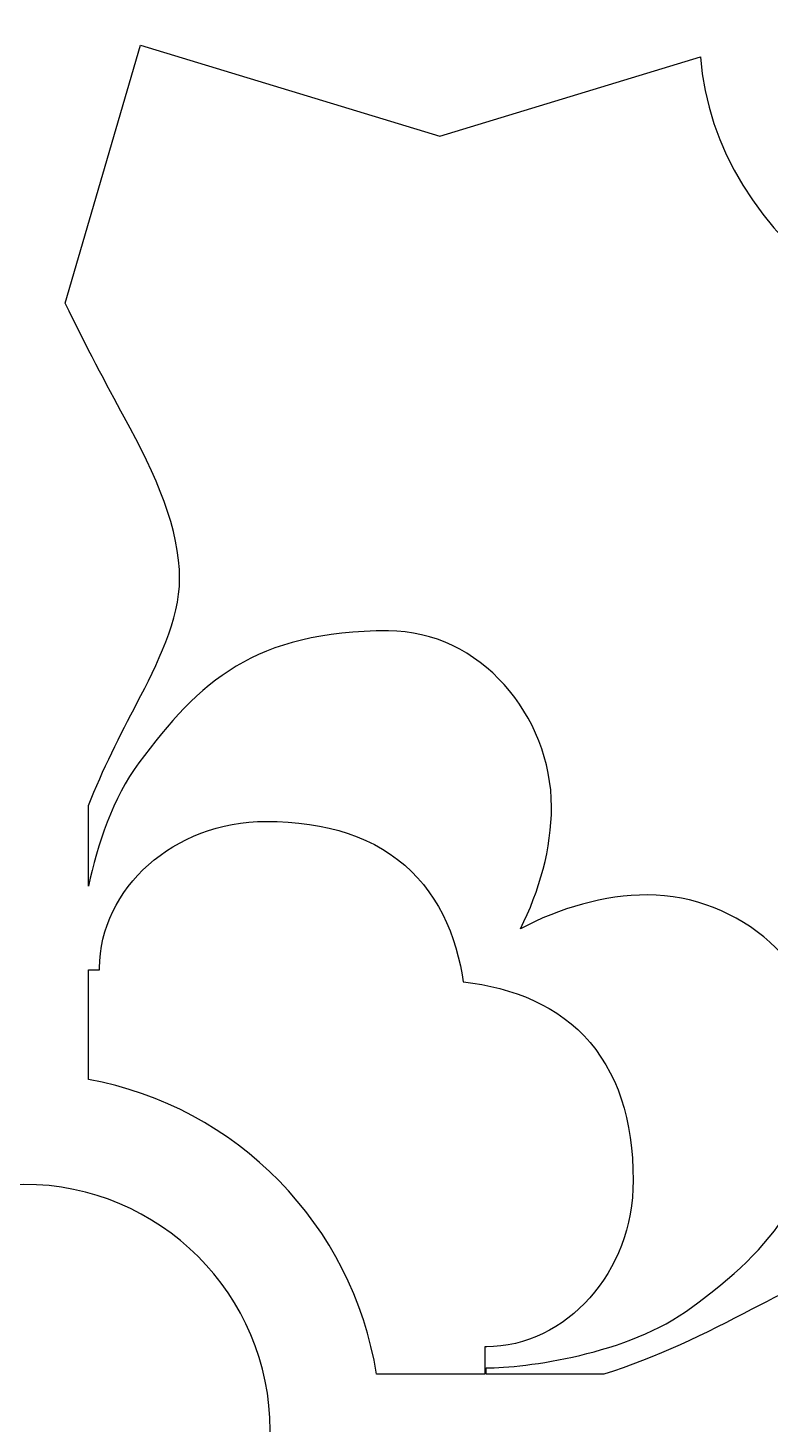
# Model space of a CAD drawing. Header units: centimetres. Extents: x 21.2 to 27, y -9 to 9.
# Drawn here: x 22.782 to 23.446, y -3.711 to -2.463 of the extents above; entities that cross this region are included whole.
import ezdxf

# ---------------------------------------------------------------- set-up
doc = ezdxf.new("R2010")
doc.units = ezdxf.units.CM
doc.header["$MEASUREMENT"] = 0
doc.layers.add('layer 1', color=7, linetype='Continuous')

msp = doc.modelspace()

# ---------------------------------------------------------------- linework, layer by layer
at = {"layer": 'layer 1', "color": 250}
for points, knots in [([(21.19047, -9.00019), (21.19047, -9.00019), (21.19047, -7.7491), (21.19047, -7.7491), (21.19047, -7.7491), (21.19047, -7.7491), (21.19047, -7.63661), (21.19047, -7.63661), (21.19047, -7.63661), (21.19047, -7.63661), (21.19047, -7.23319), (21.19047, -7.23319), (21.19047, -7.23319), (21.19047, -7.23319), (21.19047, -7.03897), (21.19047, -7.03897), (21.19047, -7.03897), (21.19047, -7.03897), (21.19047, -5.26695), (21.19047, -5.26695), (21.19047, -5.26695), (21.19047, -5.26695), (21.19047, -5.15446), (21.19047, -5.15446), (21.19047, -5.15446), (21.19047, -5.15446), (21.19047, -4.75104), (21.19047, -4.75104), (21.19047, -4.75104), (21.19047, -4.75104), (21.19047, -4.55682), (21.19047, -4.55682), (21.19047, -4.55682), (21.19047, -4.55682), (21.19047, -2.7848), (21.19047, -2.7848), (21.19047, -2.7848), (21.19047, -2.7848), (21.19047, -2.67231), (21.19047, -2.67231), (21.19047, -2.67231), (21.19047, -2.67231), (21.19047, -2.26889), (21.19047, -2.26889), (21.19047, -2.26889), (21.19047, -2.26889), (21.19047, -2.07467), (21.19047, -2.07467), (21.19047, -2.07467), (21.19047, -2.07467), (21.19047, -0.30265), (21.19047, -0.30265), (21.19047, -0.30265), (21.19047, -0.30265), (21.19047, -0.19016), (21.19047, -0.19016), (21.19047, -0.19016), (21.19047, -0.19016), (21.19047, 0.21326), (21.19047, 0.21326), (21.19047, 0.21326), (21.19047, 0.21326), (21.19047, 0.40748), (21.19047, 0.40748), (21.19047, 0.40748), (21.19047, 0.40748), (21.19047, 2.1795), (21.19047, 2.1795), (21.19047, 2.1795), (21.19047, 2.1795), (21.19047, 2.29199), (21.19047, 2.29199), (21.19047, 2.29199), (21.19047, 2.29199), (21.19047, 2.69541), (21.19047, 2.69541), (21.19047, 2.69541), (21.19047, 2.69541), (21.19047, 2.88963), (21.19047, 2.88963), (21.19047, 2.88963), (21.19047, 2.88963), (21.19047, 4.66165), (21.19047, 4.66165), (21.19047, 4.66165), (21.19047, 4.66165), (21.19047, 4.77414), (21.19047, 4.77414), (21.19047, 4.77414), (21.19047, 4.77414), (21.19047, 5.17756), (21.19047, 5.17756), (21.19047, 5.17756), (21.19047, 5.17756), (21.19047, 5.37178), (21.19047, 5.37178), (21.19047, 5.37178), (21.19047, 5.37178), (21.19047, 7.1438), (21.19047, 7.1438), (21.19047, 7.1438), (21.19047, 7.1438), (21.19047, 7.25629), (21.19047, 7.25629), (21.19047, 7.25629), (21.19047, 7.25629), (21.19047, 7.65971), (21.19047, 7.65971), (21.19047, 7.65971), (21.19047, 7.65971), (21.19047, 7.85393), (21.19047, 7.85393), (21.19047, 7.85393), (21.19047, 7.85393), (21.19047, 9.00077), (21.19047, 9.00077), (21.19047, 9.00077), (21.19047, 9.00077), (22.06369, 9.00077), (22.06369, 9.00077), (22.06369, 9.00077), (22.06369, 9.00077), (22.26069, 9.00077), (22.26069, 9.00077), (22.26069, 9.00077), (22.26069, 9.00077), (22.75317, 9.00077), (22.75317, 9.00077), (22.75317, 9.00077), (22.75317, 9.00077), (22.83643, 9.00077), (22.83643, 9.00077), (22.83643, 9.00077), (22.83643, 9.00077), (23.30109, 9.00077), (23.30109, 9.00077), (23.30109, 9.00077), (23.30109, 9.00077), (23.4937, 9.00077), (23.4937, 9.00077), (23.4937, 9.00077), (23.4937, 9.00077), (24.69645, 9.00077), (24.69645, 9.00077), (24.69645, 9.00077), (24.69645, 9.00077), (24.89344, 9.00077), (24.89344, 9.00077), (24.89344, 9.00077), (24.89344, 9.00077), (25.38592, 9.00077), (25.38592, 9.00077), (25.38592, 9.00077), (25.38592, 9.00077), (25.46919, 9.00077), (25.46919, 9.00077), (25.46919, 9.00077), (25.46919, 9.00077), (25.93384, 9.00077), (25.93384, 9.00077), (25.93384, 9.00077), (25.93384, 9.00077), (26.12645, 9.00077), (26.12645, 9.00077), (26.12645, 9.00077), (26.12645, 9.00077), (26.99977, 9.00077), (26.99977, 9.00077), (26.99977, 9.00077), (26.99977, 9.00077), (26.99977, 7.78696), (26.99977, 7.78696), (26.99977, 7.78696), (26.99977, 7.78696), (26.99977, 7.67444), (26.99977, 7.67444), (26.99977, 7.67444), (26.99977, 7.67444), (26.99977, 7.27121), (26.99977, 7.27121), (26.99977, 7.27121), (26.99977, 7.27121), (26.99977, 7.0909), (26.99977, 7.0909), (26.99977, 7.0909), (26.99977, 7.0909), (26.99977, 5.25821), (26.99977, 5.25821), (26.99977, 5.25821), (26.99977, 5.25821), (26.99977, 5.1457), (26.99977, 5.1457), (26.99977, 5.1457), (26.99977, 5.1457), (26.99977, 4.74247), (26.99977, 4.74247), (26.99977, 4.74247), (26.99977, 4.74247), (26.99977, 4.56216), (26.99977, 4.56216), (26.99977, 4.56216), (26.99977, 4.56216), (26.99977, 2.79003), (26.99977, 2.79003), (26.99977, 2.79003), (26.99977, 2.79003), (26.99977, 2.67751), (26.99977, 2.67751), (26.99977, 2.67751), (26.99977, 2.67751), (26.99977, 2.27429), (26.99977, 2.27429), (26.99977, 2.27429), (26.99977, 2.27429), (26.99977, 2.09398), (26.99977, 2.09398), (26.99977, 2.09398), (26.99977, 2.09398), (26.99977, 0.32184), (26.99977, 0.32184), (26.99977, 0.32184), (26.99977, 0.32184), (26.99977, 0.20933), (26.99977, 0.20933), (26.99977, 0.20933), (26.99977, 0.20933), (26.99977, -0.1939), (26.99977, -0.1939), (26.99977, -0.1939), (26.99977, -0.1939), (26.99977, -0.37421), (26.99977, -0.37421), (26.99977, -0.37421), (26.99977, -0.37421), (26.99977, -2.14634), (26.99977, -2.14634), (26.99977, -2.14634), (26.99977, -2.14634), (26.99977, -2.25886), (26.99977, -2.25886), (26.99977, -2.25886), (26.99977, -2.25886), (26.99977, -2.66208), (26.99977, -2.66208), (26.99977, -2.66208), (26.99977, -2.66208), (26.99977, -2.84239), (26.99977, -2.84239), (26.99977, -2.84239), (26.99977, -2.84239), (26.99977, -4.61452), (26.99977, -4.61452), (26.99977, -4.61452), (26.99977, -4.61452), (26.99977, -4.72704), (26.99977, -4.72704), (26.99977, -4.72704), (26.99977, -4.72704), (26.99977, -5.13027), (26.99977, -5.13027), (26.99977, -5.13027), (26.99977, -5.13027), (26.99977, -5.31058), (26.99977, -5.31058), (26.99977, -5.31058), (26.99977, -5.31058), (26.99977, -7.08271), (26.99977, -7.08271), (26.99977, -7.08271), (26.99977, -7.08271), (26.99977, -7.19522), (26.99977, -7.19522), (26.99977, -7.19522), (26.99977, -7.19522), (26.99977, -7.59845), (26.99977, -7.59845), (26.99977, -7.59845), (26.99977, -7.59845), (26.99977, -7.77876), (26.99977, -7.77876), (26.99977, -7.77876), (26.99977, -7.77876), (26.99977, -9.00019), (26.99977, -9.00019), (26.99977, -9.00019), (26.99977, -9.00019), (26.12655, -9.00019), (26.12655, -9.00019), (26.12655, -9.00019), (26.12655, -9.00019), (25.92852, -9.00019), (25.92852, -9.00019), (25.92852, -9.00019), (25.92852, -9.00019), (25.46919, -9.00019), (25.46919, -9.00019), (25.46919, -9.00019), (25.46919, -9.00019), (25.38592, -9.00019), (25.38592, -9.00019), (25.38592, -9.00019), (25.38592, -9.00019), (24.89003, -9.00019), (24.89003, -9.00019), (24.89003, -9.00019), (24.89003, -9.00019), (24.69651, -9.00019), (24.69651, -9.00019), (24.69651, -9.00019), (24.69651, -9.00019), (23.4938, -9.00019), (23.4938, -9.00019), (23.4938, -9.00019), (23.4938, -9.00019), (23.29577, -9.00019), (23.29577, -9.00019), (23.29577, -9.00019), (23.29577, -9.00019), (22.83643, -9.00019), (22.83643, -9.00019), (22.83643, -9.00019), (22.83643, -9.00019), (22.75317, -9.00019), (22.75317, -9.00019), (22.75317, -9.00019), (22.75317, -9.00019), (22.25728, -9.00019), (22.25728, -9.00019), (22.25728, -9.00019), (22.25728, -9.00019), (22.06376, -9.00019), (22.06376, -9.00019), (22.06376, -9.00019), (22.06376, -9.00019), (21.19047, -9.00019), (21.19047, -9.00019)], [0, 0, 0, 0, 0.0117647, 0.0117647, 0.0117647, 0.0117647, 0.0235294, 0.0235294, 0.0235294, 0.0235294, 0.0352941, 0.0352941, 0.0352941, 0.0352941, 0.0470588, 0.0470588, 0.0470588, 0.0470588, 0.0588235, 0.0588235, 0.0588235, 0.0588235, 0.0705882, 0.0705882, 0.0705882, 0.0705882, 0.0823529, 0.0823529, 0.0823529, 0.0823529, 0.0941176, 0.0941176, 0.0941176, 0.0941176, 0.1058824, 0.1058824, 0.1058824, 0.1058824, 0.1176471, 0.1176471, 0.1176471, 0.1176471, 0.1294118, 0.1294118, 0.1294118, 0.1294118, 0.1411765, 0.1411765, 0.1411765, 0.1411765, 0.1529412, 0.1529412, 0.1529412, 0.1529412, 0.1647059, 0.1647059, 0.1647059, 0.1647059, 0.1764706, 0.1764706, 0.1764706, 0.1764706, 0.1882353, 0.1882353, 0.1882353, 0.1882353, 0.2, 0.2, 0.2, 0.2, 0.2117647, 0.2117647, 0.2117647, 0.2117647, 0.2235294, 0.2235294, 0.2235294, 0.2235294, 0.2352941, 0.2352941, 0.2352941, 0.2352941, 0.2470588, 0.2470588, 0.2470588, 0.2470588, 0.2588235, 0.2588235, 0.2588235, 0.2588235, 0.2705882, 0.2705882, 0.2705882, 0.2705882, 0.2823529, 0.2823529, 0.2823529, 0.2823529, 0.2941176, 0.2941176, 0.2941176, 0.2941176, 0.3058824, 0.3058824, 0.3058824, 0.3058824, 0.3176471, 0.3176471, 0.3176471, 0.3176471, 0.3294118, 0.3294118, 0.3294118, 0.3294118, 0.3411765, 0.3411765, 0.3411765, 0.3411765, 0.3529412, 0.3529412, 0.3529412, 0.3529412, 0.3647059, 0.3647059, 0.3647059, 0.3647059, 0.3764706, 0.3764706, 0.3764706, 0.3764706, 0.3882353, 0.3882353, 0.3882353, 0.3882353, 0.4, 0.4, 0.4, 0.4, 0.4117647, 0.4117647, 0.4117647, 0.4117647, 0.4235294, 0.4235294, 0.4235294, 0.4235294, 0.4352941, 0.4352941, 0.4352941, 0.4352941, 0.4470588, 0.4470588, 0.4470588, 0.4470588, 0.4588235, 0.4588235, 0.4588235, 0.4588235, 0.4705882, 0.4705882, 0.4705882, 0.4705882, 0.4823529, 0.4823529, 0.4823529, 0.4823529, 0.4941176, 0.4941176, 0.4941176, 0.4941176, 0.5058824, 0.5058824, 0.5058824, 0.5058824, 0.5176471, 0.5176471, 0.5176471, 0.5176471, 0.5294118, 0.5294118, 0.5294118, 0.5294118, 0.5411765, 0.5411765, 0.5411765, 0.5411765, 0.5529412, 0.5529412, 0.5529412, 0.5529412, 0.5647059, 0.5647059, 0.5647059, 0.5647059, 0.5764706, 0.5764706, 0.5764706, 0.5764706, 0.5882353, 0.5882353, 0.5882353, 0.5882353, 0.6, 0.6, 0.6, 0.6, 0.6117647, 0.6117647, 0.6117647, 0.6117647, 0.6235294, 0.6235294, 0.6235294, 0.6235294, 0.6352941, 0.6352941, 0.6352941, 0.6352941, 0.6470588, 0.6470588, 0.6470588, 0.6470588, 0.6588235, 0.6588235, 0.6588235, 0.6588235, 0.6705882, 0.6705882, 0.6705882, 0.6705882, 0.6823529, 0.6823529, 0.6823529, 0.6823529, 0.6941176, 0.6941176, 0.6941176, 0.6941176, 0.7058824, 0.7058824, 0.7058824, 0.7058824, 0.7176471, 0.7176471, 0.7176471, 0.7176471, 0.7294118, 0.7294118, 0.7294118, 0.7294118, 0.7411765, 0.7411765, 0.7411765, 0.7411765, 0.7529412, 0.7529412, 0.7529412, 0.7529412, 0.7647059, 0.7647059, 0.7647059, 0.7647059, 0.7764706, 0.7764706, 0.7764706, 0.7764706, 0.7882353, 0.7882353, 0.7882353, 0.7882353, 0.8, 0.8, 0.8, 0.8, 0.8117647, 0.8117647, 0.8117647, 0.8117647, 0.8235294, 0.8235294, 0.8235294, 0.8235294, 0.8352941, 0.8352941, 0.8352941, 0.8352941, 0.8470588, 0.8470588, 0.8470588, 0.8470588, 0.8588235, 0.8588235, 0.8588235, 0.8588235, 0.8705882, 0.8705882, 0.8705882, 0.8705882, 0.8823529, 0.8823529, 0.8823529, 0.8823529, 0.8941176, 0.8941176, 0.8941176, 0.8941176, 0.9058824, 0.9058824, 0.9058824, 0.9058824, 0.9176471, 0.9176471, 0.9176471, 0.9176471, 0.9294118, 0.9294118, 0.9294118, 0.9294118, 0.9411765, 0.9411765, 0.9411765, 0.9411765, 0.9529412, 0.9529412, 0.9529412, 0.9529412, 0.9647059, 0.9647059, 0.9647059, 0.9647059, 0.9764706, 0.9764706, 0.9764706, 0.9764706, 1, 1, 1, 1]), ([(23.81471, -3.6866), (23.81471, -3.6866), (24.05313, -3.61692), (24.05313, -3.61692), (24.05313, -3.61692), (24.05313, -3.61692), (24.05313, -3.16948), (24.05313, -3.16948), (24.05313, -3.16948), (23.90784, -3.14011), (23.79538, -2.98063), (23.7876, -2.78497), (23.7876, -2.78497), (23.57159, -2.78247), (23.39594, -2.65248), (23.38362, -2.48904), (23.38362, -2.48904), (23.38362, -2.48904), (23.15074, -2.5599), (23.15074, -2.5599), (23.15074, -2.5599), (23.15074, -2.5599), (22.88314, -2.47847), (22.88314, -2.47847), (22.88314, -2.47847), (22.88314, -2.47847), (22.81565, -2.7094), (22.81565, -2.7094), (22.81565, -2.7094), (22.83401, -2.74683), (22.85301, -2.78287), (22.86842, -2.81124), (22.86842, -2.81124), (22.89759, -2.86371), (22.91799, -2.91182), (22.91799, -2.95557), (22.91799, -2.95557), (22.91799, -2.99203), (22.89759, -3.03286), (22.88008, -3.0664), (22.88008, -3.0664), (22.86468, -3.0954), (22.84929, -3.12633), (22.83643, -3.15839), (22.83643, -3.15839), (22.83643, -3.15839), (22.83643, -3.23049), (22.83643, -3.23049), (22.83643, -3.23049), (22.84433, -3.19336), (22.85832, -3.15157), (22.88155, -3.12034), (22.88155, -3.12034), (22.93549, -3.04743), (22.98505, -3.00224), (23.10464, -3.00224), (23.10464, -3.00224), (23.18629, -3.00224), (23.25043, -3.07804), (23.25043, -3.15971), (23.25043, -3.15971), (23.25043, -3.19666), (23.23968, -3.23481), (23.22264, -3.26861), (23.22264, -3.26861), (23.2576, -3.25014), (23.29762, -3.23833), (23.33633, -3.23833), (23.33633, -3.23833), (23.41801, -3.23833), (23.49381, -3.30247), (23.49381, -3.38413), (23.49381, -3.38413), (23.49381, -3.50371), (23.44862, -3.55327), (23.37571, -3.60721), (23.37571, -3.60721), (23.31886, -3.6495), (23.22699, -3.66117), (23.19199, -3.66117), (23.19199, -3.66117), (23.19199, -3.66117), (23.19199, -3.66684), (23.19199, -3.66684), (23.19199, -3.66684), (23.19199, -3.66684), (23.29714, -3.66684), (23.29714, -3.66684), (23.29714, -3.66684), (23.34369, -3.65225), (23.3886, -3.63046), (23.42965, -3.60867), (23.42965, -3.60867), (23.46319, -3.59117), (23.50402, -3.57077), (23.54048, -3.57077), (23.54048, -3.57077), (23.58423, -3.57077), (23.63234, -3.59117), (23.68481, -3.62035), (23.68481, -3.62035), (23.72023, -3.63957), (23.76759, -3.66442), (23.81471, -3.6866)], [0, 0, 0, 0, 0.037037, 0.037037, 0.037037, 0.037037, 0.0740741, 0.0740741, 0.0740741, 0.0740741, 0.1111111, 0.1111111, 0.1111111, 0.1111111, 0.1481481, 0.1481481, 0.1481481, 0.1481481, 0.1851852, 0.1851852, 0.1851852, 0.1851852, 0.2222222, 0.2222222, 0.2222222, 0.2222222, 0.2592593, 0.2592593, 0.2592593, 0.2592593, 0.2962963, 0.2962963, 0.2962963, 0.2962963, 0.3333333, 0.3333333, 0.3333333, 0.3333333, 0.3703704, 0.3703704, 0.3703704, 0.3703704, 0.4074074, 0.4074074, 0.4074074, 0.4074074, 0.4444444, 0.4444444, 0.4444444, 0.4444444, 0.4814815, 0.4814815, 0.4814815, 0.4814815, 0.5185185, 0.5185185, 0.5185185, 0.5185185, 0.5555556, 0.5555556, 0.5555556, 0.5555556, 0.5925926, 0.5925926, 0.5925926, 0.5925926, 0.6296296, 0.6296296, 0.6296296, 0.6296296, 0.6666667, 0.6666667, 0.6666667, 0.6666667, 0.7037037, 0.7037037, 0.7037037, 0.7037037, 0.7407407, 0.7407407, 0.7407407, 0.7407407, 0.7777778, 0.7777778, 0.7777778, 0.7777778, 0.8148148, 0.8148148, 0.8148148, 0.8148148, 0.8518519, 0.8518519, 0.8518519, 0.8518519, 0.8888889, 0.8888889, 0.8888889, 0.8888889, 0.9259259, 0.9259259, 0.9259259, 0.9259259, 1, 1, 1, 1]), ([(22.83643, -3.30533), (22.83643, -3.30533), (22.83643, -3.40328), (22.83643, -3.40328), (22.83643, -3.40328), (22.96887, -3.42747), (23.07278, -3.53339), (23.09399, -3.66684), (23.09399, -3.66684), (23.09399, -3.66684), (23.19071, -3.66684), (23.19071, -3.66684), (23.19071, -3.66684), (23.19071, -3.66684), (23.19071, -3.64238), (23.19071, -3.64238), (23.19071, -3.64238), (23.19071, -3.64238), (23.19249, -3.64238), (23.19249, -3.64238), (23.19249, -3.64238), (23.19249, -3.64238), (23.19865, -3.64219), (23.19865, -3.64219), (23.19865, -3.64219), (23.19865, -3.64219), (23.20526, -3.6416), (23.20526, -3.6416), (23.20526, -3.6416), (23.20526, -3.6416), (23.2118, -3.64062), (23.2118, -3.64062), (23.2118, -3.64062), (23.2118, -3.64062), (23.21824, -3.63927), (23.21824, -3.63927), (23.21824, -3.63927), (23.21824, -3.63927), (23.22458, -3.63758), (23.22458, -3.63758), (23.22458, -3.63758), (23.22458, -3.63758), (23.23081, -3.63553), (23.23081, -3.63553), (23.23081, -3.63553), (23.23081, -3.63553), (23.2369, -3.63315), (23.2369, -3.63315), (23.2369, -3.63315), (23.2369, -3.63315), (23.24286, -3.63046), (23.24286, -3.63046), (23.24286, -3.63046), (23.24286, -3.63046), (23.24866, -3.62746), (23.24866, -3.62746), (23.24866, -3.62746), (23.24866, -3.62746), (23.25433, -3.62416), (23.25433, -3.62416), (23.25433, -3.62416), (23.25433, -3.62416), (23.25982, -3.62058), (23.25982, -3.62058), (23.25982, -3.62058), (23.25982, -3.62058), (23.26514, -3.61672), (23.26514, -3.61672), (23.26514, -3.61672), (23.26514, -3.61672), (23.27028, -3.61259), (23.27028, -3.61259), (23.27028, -3.61259), (23.27028, -3.61259), (23.27524, -3.60821), (23.27524, -3.60821), (23.27524, -3.60821), (23.27524, -3.60821), (23.28001, -3.60357), (23.28001, -3.60357), (23.28001, -3.60357), (23.28001, -3.60357), (23.28458, -3.59869), (23.28458, -3.59869), (23.28458, -3.59869), (23.28458, -3.59869), (23.28894, -3.59357), (23.28894, -3.59357), (23.28894, -3.59357), (23.28894, -3.59357), (23.29308, -3.58823), (23.29308, -3.58823), (23.29308, -3.58823), (23.29308, -3.58823), (23.297, -3.58266), (23.297, -3.58266), (23.297, -3.58266), (23.297, -3.58266), (23.30069, -3.57688), (23.30069, -3.57688), (23.30069, -3.57688), (23.30069, -3.57688), (23.30413, -3.57089), (23.30413, -3.57089), (23.30413, -3.57089), (23.30413, -3.57089), (23.30732, -3.5647), (23.30732, -3.5647), (23.30732, -3.5647), (23.30732, -3.5647), (23.31026, -3.55831), (23.31026, -3.55831), (23.31026, -3.55831), (23.31026, -3.55831), (23.31292, -3.55174), (23.31292, -3.55174), (23.31292, -3.55174), (23.31292, -3.55174), (23.31531, -3.54499), (23.31531, -3.54499), (23.31531, -3.54499), (23.31531, -3.54499), (23.3174, -3.53807), (23.3174, -3.53807), (23.3174, -3.53807), (23.3174, -3.53807), (23.3192, -3.53099), (23.3192, -3.53099), (23.3192, -3.53099), (23.3192, -3.53099), (23.32069, -3.52376), (23.32069, -3.52376), (23.32069, -3.52376), (23.32069, -3.52376), (23.32186, -3.51638), (23.32186, -3.51638), (23.32186, -3.51638), (23.32186, -3.51638), (23.32271, -3.50888), (23.32271, -3.50888), (23.32271, -3.50888), (23.32271, -3.50888), (23.32323, -3.50125), (23.32323, -3.50125), (23.32323, -3.50125), (23.32323, -3.50125), (23.3234, -3.49361), (23.3234, -3.49361), (23.3234, -3.49361), (23.3234, -3.49361), (23.32324, -3.48353), (23.32324, -3.48353), (23.32324, -3.48353), (23.32324, -3.48353), (23.32275, -3.47382), (23.32275, -3.47382), (23.32275, -3.47382), (23.32275, -3.47382), (23.32194, -3.46435), (23.32194, -3.46435), (23.32194, -3.46435), (23.32194, -3.46435), (23.3208, -3.45513), (23.3208, -3.45513), (23.3208, -3.45513), (23.3208, -3.45513), (23.31931, -3.44614), (23.31931, -3.44614), (23.31931, -3.44614), (23.31931, -3.44614), (23.31749, -3.4374), (23.31749, -3.4374), (23.31749, -3.4374), (23.31749, -3.4374), (23.31531, -3.4289), (23.31531, -3.4289), (23.31531, -3.4289), (23.31531, -3.4289), (23.31278, -3.42063), (23.31278, -3.42063), (23.31278, -3.42063), (23.31278, -3.42063), (23.30989, -3.41261), (23.30989, -3.41261), (23.30989, -3.41261), (23.30989, -3.41261), (23.30663, -3.40486), (23.30663, -3.40486), (23.30663, -3.40486), (23.30663, -3.40486), (23.30301, -3.39737), (23.30301, -3.39737), (23.30301, -3.39737), (23.30301, -3.39737), (23.29903, -3.39016), (23.29903, -3.39016), (23.29903, -3.39016), (23.29903, -3.39016), (23.29467, -3.38324), (23.29467, -3.38324), (23.29467, -3.38324), (23.29467, -3.38324), (23.28997, -3.37664), (23.28997, -3.37664), (23.28997, -3.37664), (23.28997, -3.37664), (23.28493, -3.37035), (23.28493, -3.37035), (23.28493, -3.37035), (23.28493, -3.37035), (23.27956, -3.3644), (23.27956, -3.3644), (23.27956, -3.3644), (23.27956, -3.3644), (23.27387, -3.3588), (23.27387, -3.3588), (23.27387, -3.3588), (23.27387, -3.3588), (23.2679, -3.35355), (23.2679, -3.35355), (23.2679, -3.35355), (23.2679, -3.35355), (23.26166, -3.34867), (23.26166, -3.34867), (23.26166, -3.34867), (23.26166, -3.34867), (23.25517, -3.34415), (23.25517, -3.34415), (23.25517, -3.34415), (23.25517, -3.34415), (23.24845, -3.33998), (23.24845, -3.33998), (23.24845, -3.33998), (23.24845, -3.33998), (23.24152, -3.33617), (23.24152, -3.33617), (23.24152, -3.33617), (23.24152, -3.33617), (23.2344, -3.33271), (23.2344, -3.33271), (23.2344, -3.33271), (23.2344, -3.33271), (23.22709, -3.32957), (23.22709, -3.32957), (23.22709, -3.32957), (23.22709, -3.32957), (23.21962, -3.32677), (23.21962, -3.32677), (23.21962, -3.32677), (23.21962, -3.32677), (23.212, -3.32428), (23.212, -3.32428), (23.212, -3.32428), (23.212, -3.32428), (23.20423, -3.32209), (23.20423, -3.32209), (23.20423, -3.32209), (23.20423, -3.32209), (23.19632, -3.32018), (23.19632, -3.32018), (23.19632, -3.32018), (23.19632, -3.32018), (23.18827, -3.31855), (23.18827, -3.31855), (23.18827, -3.31855), (23.18827, -3.31855), (23.18009, -3.31719), (23.18009, -3.31719), (23.18009, -3.31719), (23.18009, -3.31719), (23.17178, -3.31608), (23.17178, -3.31608), (23.17178, -3.31608), (23.17178, -3.31608), (23.17154, -3.31606), (23.17154, -3.31606), (23.17154, -3.31606), (23.17154, -3.31606), (23.17055, -3.30979), (23.17055, -3.30979), (23.17055, -3.30979), (23.17055, -3.30979), (23.16897, -3.30164), (23.16897, -3.30164), (23.16897, -3.30164), (23.16897, -3.30164), (23.16712, -3.29363), (23.16712, -3.29363), (23.16712, -3.29363), (23.16712, -3.29363), (23.16498, -3.28576), (23.16498, -3.28576), (23.16498, -3.28576), (23.16498, -3.28576), (23.16253, -3.27805), (23.16253, -3.27805), (23.16253, -3.27805), (23.16253, -3.27805), (23.15977, -3.27048), (23.15977, -3.27048), (23.15977, -3.27048), (23.15977, -3.27048), (23.15668, -3.26308), (23.15668, -3.26308), (23.15668, -3.26308), (23.15668, -3.26308), (23.15325, -3.25586), (23.15325, -3.25586), (23.15325, -3.25586), (23.15325, -3.25586), (23.14948, -3.24883), (23.14948, -3.24883), (23.14948, -3.24883), (23.14948, -3.24883), (23.14534, -3.24201), (23.14534, -3.24201), (23.14534, -3.24201), (23.14534, -3.24201), (23.14084, -3.23543), (23.14084, -3.23543), (23.14084, -3.23543), (23.14084, -3.23543), (23.13598, -3.22909), (23.13598, -3.22909), (23.13598, -3.22909), (23.13598, -3.22909), (23.13074, -3.22303), (23.13074, -3.22303), (23.13074, -3.22303), (23.13074, -3.22303), (23.12514, -3.21725), (23.12514, -3.21725), (23.12514, -3.21725), (23.12514, -3.21725), (23.11918, -3.21179), (23.11918, -3.21179), (23.11918, -3.21179), (23.11918, -3.21179), (23.11289, -3.20666), (23.11289, -3.20666), (23.11289, -3.20666), (23.11289, -3.20666), (23.10627, -3.20188), (23.10627, -3.20188), (23.10627, -3.20188), (23.10627, -3.20188), (23.09932, -3.19746), (23.09932, -3.19746), (23.09932, -3.19746), (23.09932, -3.19746), (23.09208, -3.1934), (23.09208, -3.1934), (23.09208, -3.1934), (23.09208, -3.1934), (23.08455, -3.18971), (23.08455, -3.18971), (23.08455, -3.18971), (23.08455, -3.18971), (23.07675, -3.1864), (23.07675, -3.1864), (23.07675, -3.1864), (23.07675, -3.1864), (23.06869, -3.18346), (23.06869, -3.18346), (23.06869, -3.18346), (23.06869, -3.18346), (23.06037, -3.18088), (23.06037, -3.18088), (23.06037, -3.18088), (23.06037, -3.18088), (23.05181, -3.17866), (23.05181, -3.17866), (23.05181, -3.17866), (23.05181, -3.17866), (23.043, -3.17681), (23.043, -3.17681), (23.043, -3.17681), (23.043, -3.17681), (23.03395, -3.1753), (23.03395, -3.1753), (23.03395, -3.1753), (23.03395, -3.1753), (23.02465, -3.17413), (23.02465, -3.17413), (23.02465, -3.17413), (23.02465, -3.17413), (23.01511, -3.17331), (23.01511, -3.17331), (23.01511, -3.17331), (23.01511, -3.17331), (23.00532, -3.17281), (23.00532, -3.17281), (23.00532, -3.17281), (23.00532, -3.17281), (22.99516, -3.17265), (22.99516, -3.17265), (22.99516, -3.17265), (22.99516, -3.17265), (22.98751, -3.17282), (22.98751, -3.17282), (22.98751, -3.17282), (22.98751, -3.17282), (22.97989, -3.17334), (22.97989, -3.17334), (22.97989, -3.17334), (22.97989, -3.17334), (22.97238, -3.17418), (22.97238, -3.17418), (22.97238, -3.17418), (22.97238, -3.17418), (22.965, -3.17536), (22.965, -3.17536), (22.965, -3.17536), (22.965, -3.17536), (22.95777, -3.17685), (22.95777, -3.17685), (22.95777, -3.17685), (22.95777, -3.17685), (22.95069, -3.17865), (22.95069, -3.17865), (22.95069, -3.17865), (22.95069, -3.17865), (22.94377, -3.18074), (22.94377, -3.18074), (22.94377, -3.18074), (22.94377, -3.18074), (22.93702, -3.18313), (22.93702, -3.18313), (22.93702, -3.18313), (22.93702, -3.18313), (22.93045, -3.18579), (22.93045, -3.18579), (22.93045, -3.18579), (22.93045, -3.18579), (22.92406, -3.18873), (22.92406, -3.18873), (22.92406, -3.18873), (22.92406, -3.18873), (22.91788, -3.19192), (22.91788, -3.19192), (22.91788, -3.19192), (22.91788, -3.19192), (22.91188, -3.19536), (22.91188, -3.19536), (22.91188, -3.19536), (22.91188, -3.19536), (22.9061, -3.19905), (22.9061, -3.19905), (22.9061, -3.19905), (22.9061, -3.19905), (22.90053, -3.20297), (22.90053, -3.20297), (22.90053, -3.20297), (22.90053, -3.20297), (22.89518, -3.20711), (22.89518, -3.20711), (22.89518, -3.20711), (22.89518, -3.20711), (22.89007, -3.21146), (22.89007, -3.21146), (22.89007, -3.21146), (22.89007, -3.21146), (22.88518, -3.21603), (22.88518, -3.21603), (22.88518, -3.21603), (22.88518, -3.21603), (22.88055, -3.2208), (22.88055, -3.2208), (22.88055, -3.2208), (22.88055, -3.2208), (22.87616, -3.22576), (22.87616, -3.22576), (22.87616, -3.22576), (22.87616, -3.22576), (22.87203, -3.2309), (22.87203, -3.2309), (22.87203, -3.2309), (22.87203, -3.2309), (22.86817, -3.23623), (22.86817, -3.23623), (22.86817, -3.23623), (22.86817, -3.23623), (22.86459, -3.24172), (22.86459, -3.24172), (22.86459, -3.24172), (22.86459, -3.24172), (22.86129, -3.24738), (22.86129, -3.24738), (22.86129, -3.24738), (22.86129, -3.24738), (22.85829, -3.25319), (22.85829, -3.25319), (22.85829, -3.25319), (22.85829, -3.25319), (22.8556, -3.25914), (22.8556, -3.25914), (22.8556, -3.25914), (22.8556, -3.25914), (22.85322, -3.26524), (22.85322, -3.26524), (22.85322, -3.26524), (22.85322, -3.26524), (22.85117, -3.27146), (22.85117, -3.27146), (22.85117, -3.27146), (22.85117, -3.27146), (22.84947, -3.2778), (22.84947, -3.2778), (22.84947, -3.2778), (22.84947, -3.2778), (22.84812, -3.28425), (22.84812, -3.28425), (22.84812, -3.28425), (22.84812, -3.28425), (22.84715, -3.29079), (22.84715, -3.29079), (22.84715, -3.29079), (22.84715, -3.29079), (22.84655, -3.2974), (22.84655, -3.2974), (22.84655, -3.2974), (22.84655, -3.2974), (22.84637, -3.30356), (22.84637, -3.30356), (22.84637, -3.30356), (22.84637, -3.30356), (22.84637, -3.30533), (22.84637, -3.30533), (22.84637, -3.30533), (22.84637, -3.30533), (22.83643, -3.30533), (22.83643, -3.30533)], [0, 0, 0, 0, 0.0074627, 0.0074627, 0.0074627, 0.0074627, 0.0149254, 0.0149254, 0.0149254, 0.0149254, 0.0223881, 0.0223881, 0.0223881, 0.0223881, 0.0298507, 0.0298507, 0.0298507, 0.0298507, 0.0373134, 0.0373134, 0.0373134, 0.0373134, 0.0447761, 0.0447761, 0.0447761, 0.0447761, 0.0522388, 0.0522388, 0.0522388, 0.0522388, 0.0597015, 0.0597015, 0.0597015, 0.0597015, 0.0671642, 0.0671642, 0.0671642, 0.0671642, 0.0746269, 0.0746269, 0.0746269, 0.0746269, 0.0820896, 0.0820896, 0.0820896, 0.0820896, 0.0895522, 0.0895522, 0.0895522, 0.0895522, 0.0970149, 0.0970149, 0.0970149, 0.0970149, 0.1044776, 0.1044776, 0.1044776, 0.1044776, 0.1119403, 0.1119403, 0.1119403, 0.1119403, 0.119403, 0.119403, 0.119403, 0.119403, 0.1268657, 0.1268657, 0.1268657, 0.1268657, 0.1343284, 0.1343284, 0.1343284, 0.1343284, 0.141791, 0.141791, 0.141791, 0.141791, 0.1492537, 0.1492537, 0.1492537, 0.1492537, 0.1567164, 0.1567164, 0.1567164, 0.1567164, 0.1641791, 0.1641791, 0.1641791, 0.1641791, 0.1716418, 0.1716418, 0.1716418, 0.1716418, 0.1791045, 0.1791045, 0.1791045, 0.1791045, 0.1865672, 0.1865672, 0.1865672, 0.1865672, 0.1940299, 0.1940299, 0.1940299, 0.1940299, 0.2014925, 0.2014925, 0.2014925, 0.2014925, 0.2089552, 0.2089552, 0.2089552, 0.2089552, 0.2164179, 0.2164179, 0.2164179, 0.2164179, 0.2238806, 0.2238806, 0.2238806, 0.2238806, 0.2313433, 0.2313433, 0.2313433, 0.2313433, 0.238806, 0.238806, 0.238806, 0.238806, 0.2462687, 0.2462687, 0.2462687, 0.2462687, 0.2537313, 0.2537313, 0.2537313, 0.2537313, 0.261194, 0.261194, 0.261194, 0.261194, 0.2686567, 0.2686567, 0.2686567, 0.2686567, 0.2761194, 0.2761194, 0.2761194, 0.2761194, 0.2835821, 0.2835821, 0.2835821, 0.2835821, 0.2910448, 0.2910448, 0.2910448, 0.2910448, 0.2985075, 0.2985075, 0.2985075, 0.2985075, 0.3059701, 0.3059701, 0.3059701, 0.3059701, 0.3134328, 0.3134328, 0.3134328, 0.3134328, 0.3208955, 0.3208955, 0.3208955, 0.3208955, 0.3283582, 0.3283582, 0.3283582, 0.3283582, 0.3358209, 0.3358209, 0.3358209, 0.3358209, 0.3432836, 0.3432836, 0.3432836, 0.3432836, 0.3507463, 0.3507463, 0.3507463, 0.3507463, 0.358209, 0.358209, 0.358209, 0.358209, 0.3656716, 0.3656716, 0.3656716, 0.3656716, 0.3731343, 0.3731343, 0.3731343, 0.3731343, 0.380597, 0.380597, 0.380597, 0.380597, 0.3880597, 0.3880597, 0.3880597, 0.3880597, 0.3955224, 0.3955224, 0.3955224, 0.3955224, 0.4029851, 0.4029851, 0.4029851, 0.4029851, 0.4104478, 0.4104478, 0.4104478, 0.4104478, 0.4179104, 0.4179104, 0.4179104, 0.4179104, 0.4253731, 0.4253731, 0.4253731, 0.4253731, 0.4328358, 0.4328358, 0.4328358, 0.4328358, 0.4402985, 0.4402985, 0.4402985, 0.4402985, 0.4477612, 0.4477612, 0.4477612, 0.4477612, 0.4552239, 0.4552239, 0.4552239, 0.4552239, 0.4626866, 0.4626866, 0.4626866, 0.4626866, 0.4701493, 0.4701493, 0.4701493, 0.4701493, 0.4776119, 0.4776119, 0.4776119, 0.4776119, 0.4850746, 0.4850746, 0.4850746, 0.4850746, 0.4925373, 0.4925373, 0.4925373, 0.4925373, 0.5, 0.5, 0.5, 0.5, 0.5074627, 0.5074627, 0.5074627, 0.5074627, 0.5149254, 0.5149254, 0.5149254, 0.5149254, 0.5223881, 0.5223881, 0.5223881, 0.5223881, 0.5298507, 0.5298507, 0.5298507, 0.5298507, 0.5373134, 0.5373134, 0.5373134, 0.5373134, 0.5447761, 0.5447761, 0.5447761, 0.5447761, 0.5522388, 0.5522388, 0.5522388, 0.5522388, 0.5597015, 0.5597015, 0.5597015, 0.5597015, 0.5671642, 0.5671642, 0.5671642, 0.5671642, 0.5746269, 0.5746269, 0.5746269, 0.5746269, 0.5820896, 0.5820896, 0.5820896, 0.5820896, 0.5895522, 0.5895522, 0.5895522, 0.5895522, 0.5970149, 0.5970149, 0.5970149, 0.5970149, 0.6044776, 0.6044776, 0.6044776, 0.6044776, 0.6119403, 0.6119403, 0.6119403, 0.6119403, 0.619403, 0.619403, 0.619403, 0.619403, 0.6268657, 0.6268657, 0.6268657, 0.6268657, 0.6343284, 0.6343284, 0.6343284, 0.6343284, 0.641791, 0.641791, 0.641791, 0.641791, 0.6492537, 0.6492537, 0.6492537, 0.6492537, 0.6567164, 0.6567164, 0.6567164, 0.6567164, 0.6641791, 0.6641791, 0.6641791, 0.6641791, 0.6716418, 0.6716418, 0.6716418, 0.6716418, 0.6791045, 0.6791045, 0.6791045, 0.6791045, 0.6865672, 0.6865672, 0.6865672, 0.6865672, 0.6940299, 0.6940299, 0.6940299, 0.6940299, 0.7014925, 0.7014925, 0.7014925, 0.7014925, 0.7089552, 0.7089552, 0.7089552, 0.7089552, 0.7164179, 0.7164179, 0.7164179, 0.7164179, 0.7238806, 0.7238806, 0.7238806, 0.7238806, 0.7313433, 0.7313433, 0.7313433, 0.7313433, 0.738806, 0.738806, 0.738806, 0.738806, 0.7462687, 0.7462687, 0.7462687, 0.7462687, 0.7537313, 0.7537313, 0.7537313, 0.7537313, 0.761194, 0.761194, 0.761194, 0.761194, 0.7686567, 0.7686567, 0.7686567, 0.7686567, 0.7761194, 0.7761194, 0.7761194, 0.7761194, 0.7835821, 0.7835821, 0.7835821, 0.7835821, 0.7910448, 0.7910448, 0.7910448, 0.7910448, 0.7985075, 0.7985075, 0.7985075, 0.7985075, 0.8059701, 0.8059701, 0.8059701, 0.8059701, 0.8134328, 0.8134328, 0.8134328, 0.8134328, 0.8208955, 0.8208955, 0.8208955, 0.8208955, 0.8283582, 0.8283582, 0.8283582, 0.8283582, 0.8358209, 0.8358209, 0.8358209, 0.8358209, 0.8432836, 0.8432836, 0.8432836, 0.8432836, 0.8507463, 0.8507463, 0.8507463, 0.8507463, 0.858209, 0.858209, 0.858209, 0.858209, 0.8656716, 0.8656716, 0.8656716, 0.8656716, 0.8731343, 0.8731343, 0.8731343, 0.8731343, 0.880597, 0.880597, 0.880597, 0.880597, 0.8880597, 0.8880597, 0.8880597, 0.8880597, 0.8955224, 0.8955224, 0.8955224, 0.8955224, 0.9029851, 0.9029851, 0.9029851, 0.9029851, 0.9104478, 0.9104478, 0.9104478, 0.9104478, 0.9179104, 0.9179104, 0.9179104, 0.9179104, 0.9253731, 0.9253731, 0.9253731, 0.9253731, 0.9328358, 0.9328358, 0.9328358, 0.9328358, 0.9402985, 0.9402985, 0.9402985, 0.9402985, 0.9477612, 0.9477612, 0.9477612, 0.9477612, 0.9552239, 0.9552239, 0.9552239, 0.9552239, 0.9626866, 0.9626866, 0.9626866, 0.9626866, 0.9701493, 0.9701493, 0.9701493, 0.9701493, 0.9776119, 0.9776119, 0.9776119, 0.9776119, 0.9850746, 0.9850746, 0.9850746, 0.9850746, 1, 1, 1, 1]), ([(22.55853, -3.71731), (22.55853, -3.59571), (22.65715, -3.4971), (22.77874, -3.4971), (22.77874, -3.4971), (22.90034, -3.4971), (22.99895, -3.59571), (22.99895, -3.71731), (22.99895, -3.71731), (22.99895, -3.8389), (22.90034, -3.93751), (22.77874, -3.93751), (22.77874, -3.93751), (22.65715, -3.93751), (22.55853, -3.8389), (22.55853, -3.71731)], [0, 0, 0, 0, 0.2, 0.2, 0.2, 0.2, 0.4, 0.4, 0.4, 0.4, 0.6, 0.6, 0.6, 0.6, 1, 1, 1, 1])]:
    msp.add_open_spline(points, degree=3, knots=knots, dxfattribs=at)

doc.saveas('drawing.dxf')
